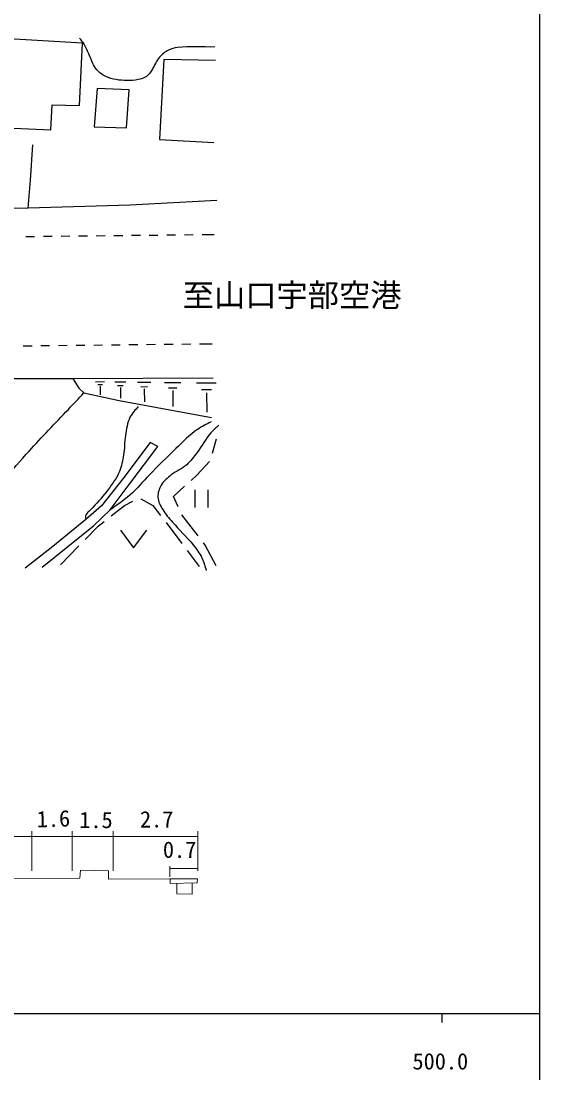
# Model space of a CAD drawing. Units: millimetres, scale not verified. Extents: x 40000 to 680000, y 20000 to 380000.
# Drawn here: x 520896 to 579000, y 198357 to 316083 of the extents above; entities that cross this region are included whole.
import ezdxf
from ezdxf.enums import TextEntityAlignment as Align

# ---------------------------------------------------------------- set-up
doc = ezdxf.new("R2010")
doc.units = ezdxf.units.MM
doc.header["$LTSCALE"] = 1000
for name, color, linetype, lineweight in [('M-BGD', 7, 'Continuous', 25), ('M-STR-HTXT', 7, 'Continuous', 13), ('M-TTL-BAND', 7, 'Continuous', 25)]:
    doc.layers.add(name, color=color, linetype=linetype, lineweight=lineweight)
doc.layers.add('M-BMK-HTXT', color=7, linetype='Continuous')
doc.styles.add('ＭＳ ゴシック', font='')
doc.styles.get('ＭＳ ゴシック').set_extended_font_data('MS Gothic')

msp = doc.modelspace()

# ---------------------------------------------------------------- linework, layer by layer
at = {"layer": 'M-BGD'}
for p, q in [((527789, 313621), (517522, 314216)), ((527432, 306634), (527789, 313621)), ((536883, 311785), (536407, 302810)), ((542662, 311649), (536883, 311785)), ((529438, 308547), (529081, 304238)), ((533007, 308385), (529438, 308547)), ((532693, 304127), (533007, 308385)), ((524219, 303898), (524372, 306702)), ((524372, 306702), (527432, 306634)), ((519222, 304136), (524219, 303898)), ((529081, 304238), (532693, 304127)), ((536407, 302810), (542492, 302504)), ((521959, 298289), (522231, 302232)), ((521704, 295144), (521959, 298289)), ((542815, 296011), (533126, 295467)), ((521704, 295144), (501170, 294821)), ((533126, 295467), (521704, 295144)), ((521426, 291974), (522413, 291985)), ((523400, 291996), (524387, 292006)), ((525374, 292017), (526361, 292028)), ((527347, 292039), (528334, 292049)), ((529321, 292060), (530308, 292071)), ((531295, 292081), (532282, 292092)), ((533269, 292103), (534256, 292114)), ((535242, 292124), (536229, 292135)), ((537216, 292146), (538203, 292157)), ((539190, 292167), (540177, 292178)), ((541164, 292189), (542509, 292203)), ((521141, 279734), (522128, 279745)), ((523115, 279756), (524102, 279768)), ((525089, 279779), (526075, 279790)), ((527062, 279801), (528049, 279812)), ((529036, 279824), (530023, 279835)), ((531010, 279846), (531997, 279857)), ((532984, 279868), (533971, 279880)), ((534957, 279891), (535944, 279902)), ((536931, 279913), (537918, 279924)), ((538905, 279935), (539892, 279947)), ((540879, 279958), (542309, 279974)), ((515332, 276072), (526686, 276089)), ((526686, 276089), (542409, 276157)), ((526686, 276089), (527383, 275001)), ((529252, 275716), (530243, 275731)), ((531395, 275690), (532618, 275708)), ((533939, 275658), (535438, 275680)), ((536959, 275621), (538784, 275648)), ((540544, 275577), (542756, 275609)), ((527383, 275001), (527927, 274457)), ((527927, 274457), (531870, 273608)), ((529504, 275389), (530000, 275397)), ((529755, 275228), (529769, 274254)), ((531707, 275286), (532319, 275295)), ((532016, 275087), (532033, 273886)), ((534321, 275164), (535070, 275175)), ((534699, 274920), (534721, 273449)), ((537424, 275019), (538337, 275033)), ((537885, 274722), (537911, 272931)), ((541108, 274847), (542214, 274864)), ((541666, 274487), (541698, 272316)), ((531870, 273608), (542239, 271721)), ((535355, 268933), (532312, 264854)), ((533111, 264378), (536222, 268457)), ((536222, 268457), (535355, 268933)), ((542328, 267721), (542797, 269311)), ((540578, 265259), (542009, 266797)), ((539943, 264679), (540578, 265259)), ((532312, 264854), (529899, 261811)), ((530885, 261369), (533111, 264378)), ((537969, 262873), (539215, 264012)), ((534292, 262596), (535639, 261874)), ((538486, 261710), (537969, 262873)), ((540369, 263612), (540369, 261638)), ((541850, 261638), (541850, 263612)), ((529899, 261811), (528165, 260281)), ((528998, 259584), (530885, 261369)), ((530986, 260694), (532475, 261874)), ((532475, 261874), (533417, 262361)), ((535639, 261874), (536524, 260747)), ((528165, 260281), (524442, 257273)), ((540715, 258476), (538902, 260817)), ((523270, 254978), (528998, 259584)), ((528072, 258043), (529534, 259544)), ((529534, 259544), (530212, 260081)), ((532022, 259117), (533502, 257143)), ((533502, 257143), (534982, 259117)), ((537128, 259967), (538916, 257607)), ((524442, 257273), (521349, 254842)), ((525317, 255215), (527383, 257336)), ((539512, 256820), (540855, 255049)), ((541521, 257435), (541319, 257695)), ((542742, 255104), (541521, 257435))]:
    msp.add_line(p, q, dxfattribs=at)
for points, knots in [([(542603, 313179), (541209, 313156), (539801, 313306), (538421, 313111), (538078, 313062), (537728, 312994), (537418, 312839), (537032, 312645), (536684, 312363), (536398, 312040), (536056, 311653), (535891, 311140), (535599, 310714), (535401, 310424), (535236, 310089), (534953, 309881), (534681, 309680), (534335, 309585), (534002, 309524), (533193, 309378), (532349, 309402), (531537, 309524), (531138, 309584), (530742, 309700), (530381, 309881), (530011, 310066), (529647, 310297), (529378, 310612), (528982, 311077), (528812, 311694), (528545, 312244), (528344, 312659), (528206, 313107), (527967, 313502), (527823, 313740), (527627, 313944), (527457, 314165)], [0, 0, 0, 0, 1, 1, 1, 2, 2, 2, 3, 3, 3, 4, 4, 4, 5, 5, 5, 6, 6, 6, 7, 7, 7, 8, 8, 8, 9, 9, 9, 10, 10, 10, 11, 11, 11, 12, 12, 12, 12]), ([(515281, 255080), (515179, 255839), (514940, 256592), (514975, 257358), (515009, 258124), (515240, 258874), (515484, 259601), (515695, 260226), (515954, 260842), (516300, 261403), (517038, 262595), (518051, 263593), (518952, 264667), (519887, 265781), (520833, 266885), (521808, 267964), (523237, 269547), (524730, 271070), (526193, 272622), (526771, 273234), (527349, 273846), (527927, 274457)], [0, 0, 0, 0, 1, 1, 1, 2, 2, 2, 3, 3, 3, 4, 4, 4, 5, 5, 5, 6, 6, 6, 7, 7, 7, 7]), ([(534012, 272962), (533706, 272554), (533313, 272198), (533094, 271738), (532793, 271105), (532702, 270389), (532584, 269698), (532462, 268980), (532505, 268240), (532380, 267522), (532271, 266889), (532158, 266244), (531904, 265653), (531594, 264927), (531113, 264284), (530647, 263647), (530129, 262939), (529521, 262303), (528947, 261641), (528679, 261332), (528262, 261111), (528131, 260723), (528084, 260583), (528154, 260428), (528165, 260281)], [0, 0, 0, 0, 1, 1, 1, 2, 2, 2, 3, 3, 3, 4, 4, 4, 5, 5, 5, 6, 6, 6, 7, 7, 7, 8, 8, 8, 8]), ([(542171, 271228), (541661, 270945), (541117, 270715), (540641, 270378), (539764, 269756), (539011, 268974), (538228, 268236), (537213, 267280), (536248, 266272), (535270, 265279), (534539, 264536), (533875, 263724), (533094, 263035), (532403, 262424), (531621, 261924), (530885, 261369)], [0, 0, 0, 0, 1, 1, 1, 2, 2, 2, 3, 3, 3, 4, 4, 4, 5, 5, 5, 5]), ([(543055, 270854), (542749, 270571), (542411, 270319), (542137, 270004), (541550, 269327), (541153, 268505), (540607, 267794), (540245, 267322), (539896, 266830), (539452, 266434), (538933, 265973), (538255, 265719), (537718, 265279), (537309, 264943), (536862, 264614), (536596, 264157), (536360, 263750), (536198, 263266), (536222, 262797), (536248, 262299), (536519, 261836), (536766, 261403), (537057, 260891), (537474, 260460), (537854, 260009), (538592, 259131), (539458, 258362), (540165, 257460), (540528, 256997), (540890, 256524), (541151, 255998), (541370, 255558), (541469, 255068), (541627, 254604)], [0, 0, 0, 0, 1, 1, 1, 2, 2, 2, 3, 3, 3, 4, 4, 4, 5, 5, 5, 6, 6, 6, 7, 7, 7, 8, 8, 8, 9, 9, 9, 10, 10, 10, 11, 11, 11, 11])]:
    msp.add_open_spline(points, degree=3, knots=knots, dxfattribs=at)
at = {"layer": 'M-STR-HTXT'}
for p, q in [((522088, 220994), (522088, 225410)), ((526610, 220994), (526610, 225410)), ((531199, 220994), (531199, 225410)), ((540684, 220994), (540684, 225410)), ((462375, 224819), (540684, 224819)), ((537561, 221487), (537561, 220315)), ((503017, 220021), (527494, 220157)), ((527494, 220157), (527545, 221058)), ((527545, 221058), (530689, 220973)), ((530689, 220973), (530672, 220038)), ((537561, 221258), (540684, 221258)), ((530672, 220038), (537573, 220072)), ((537573, 220072), (540650, 220089)), ((537590, 219562), (537608, 220072)), ((540633, 219647), (537590, 219562)), ((538330, 219571), (538355, 218406)), ((540064, 218372), (540055, 219631)), ((540650, 220089), (540633, 219647)), ((538355, 218406), (540064, 218372))]:
    msp.add_line(p, q, dxfattribs=at)
at = {"layer": 'M-TTL-BAND'}
for p, q in [((579000, 20000), (579000, 370000)), ((40000, 205000), (579000, 205000)), ((568000, 205000), (568000, 204000))]:
    msp.add_line(p, q, dxfattribs=at)

# ---------------------------------------------------------------- texts
at = {"layer": 'M-BMK-HTXT', "style": 'ＭＳ ゴシック'}
msp.add_text('至山口宇部空港', height=2566, dxfattribs=at).set_placement((551248, 283353), align=Align.BOTTOM_CENTER)
at = {"layer": 'M-STR-HTXT', "style": 'ＭＳ ゴシック'}
msp.add_text('1.6', height=1833, rotation=1.852, dxfattribs=at).set_placement((524566, 225344), align=Align.BOTTOM_CENTER)
for s, p in [('1.5', (529287, 225210)), ('2.7', (536086, 225278)), ('0.7', (538653, 221878))]:
    msp.add_text(s, height=1833, dxfattribs=at).set_placement(p, align=Align.BOTTOM_CENTER)
at = {"layer": 'M-TTL-BAND', "style": 'ＭＳ ゴシック'}
msp.add_text('500.0', height=1833, dxfattribs=at).set_placement((567844, 198195), align=Align.BOTTOM_CENTER)

doc.saveas('drawing.dxf')
